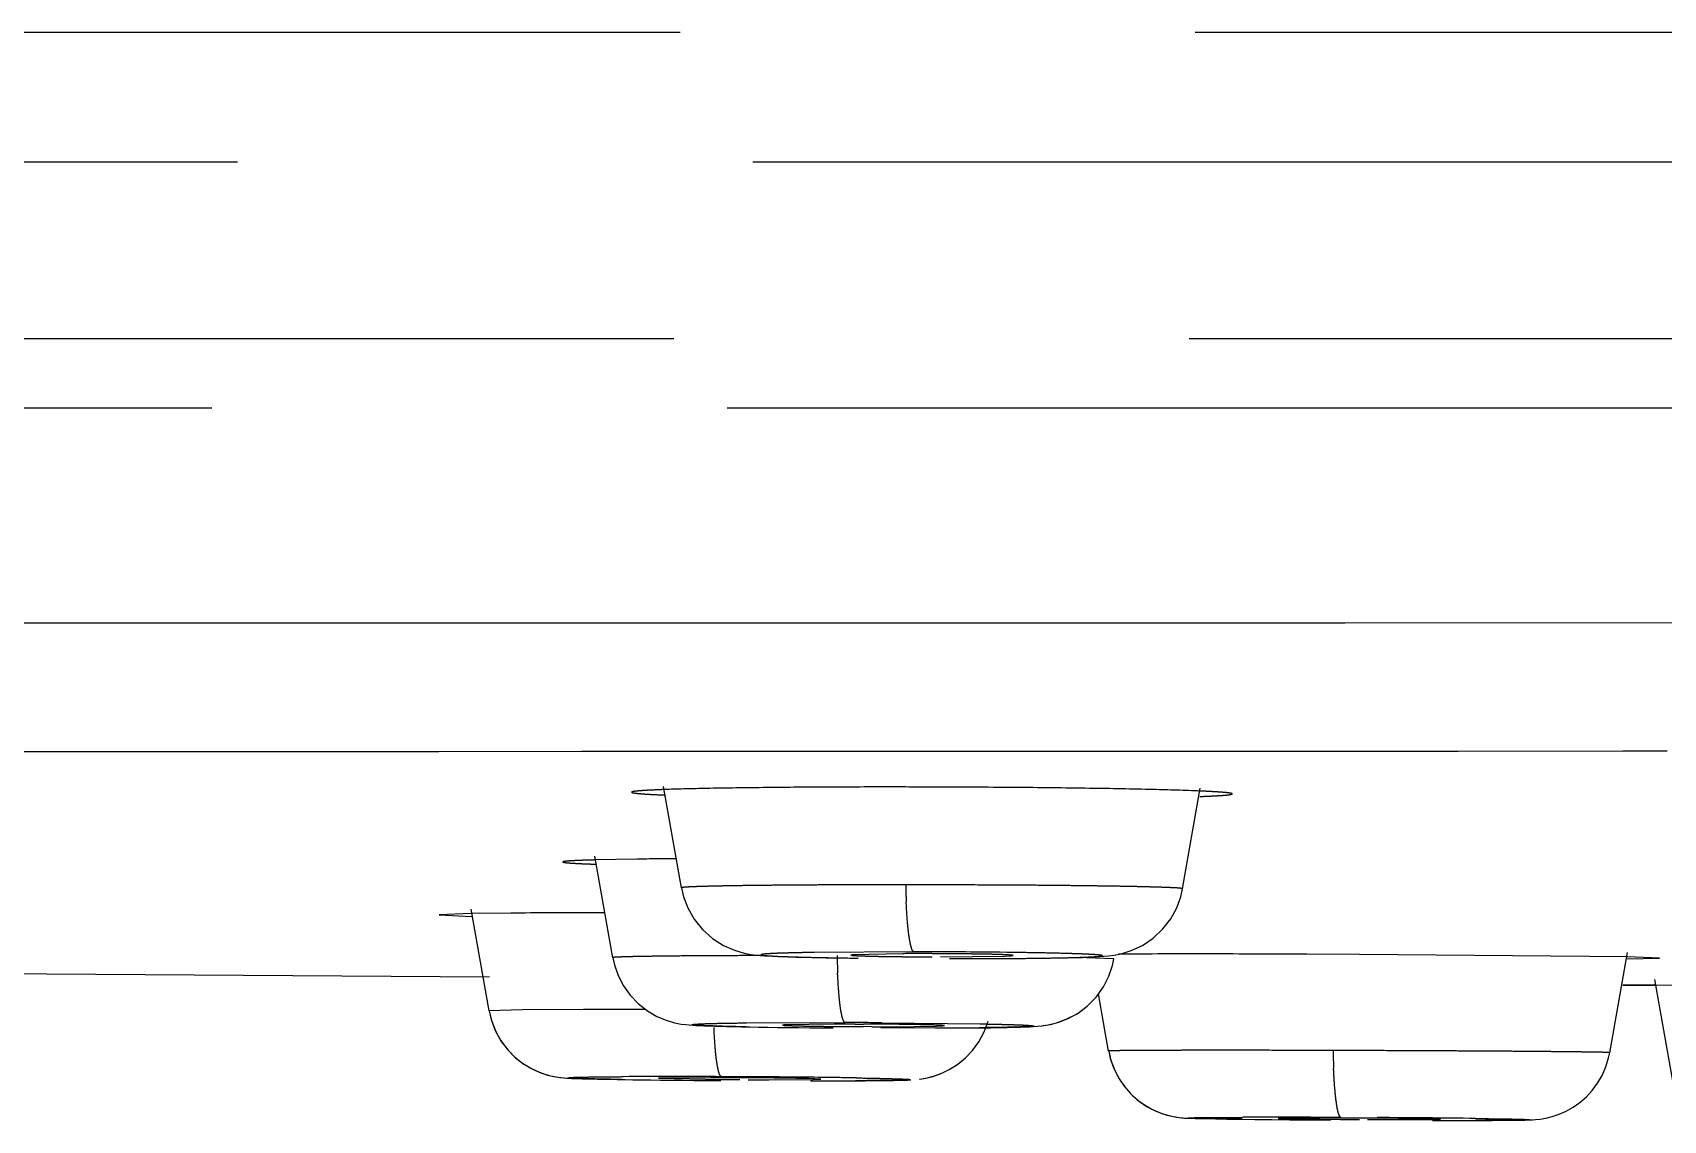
# Model space of a CAD drawing. Header units: millimetres. Extents: x 687 to 1107, y -116 to 478.
# Drawn here: x 939.737 to 941.746, y 329.045 to 330.386 of the extents above; entities that cross this region are included whole.
import ezdxf

# ---------------------------------------------------------------- set-up
doc = ezdxf.new("R2010")
doc.units = ezdxf.units.MM
doc.header["$LTSCALE"] = 0.1
doc.linetypes.add('HIDDENX2', pattern=[19.05, 12.7, -6.35])
doc.layers.add('HIDDEN', color=8, linetype='HIDDENX2')

msp = doc.modelspace()

# ---------------------------------------------------------------- linework, layer by layer
at = {"layer": 'HIDDEN'}
for p, q in [((942.4395, 330.3862), (928.431, 330.3861)), ((942.4319, 330.0085), (931.1512, 330.0085)), ((925.3524, 329.9236), (963.9821, 329.9236)), ((944.2559, 329.659), (941.3538, 329.658)), ((940.3482, 329.6577), (937.4904, 329.6578)), ((940.3889, 329.6577), (940.3482, 329.6577)), ((940.433, 329.6577), (940.3889, 329.6577)), ((940.4736, 329.6577), (940.433, 329.6577)), ((940.7445, 329.6578), (940.4736, 329.6577)), ((940.8445, 329.6578), (940.7445, 329.6578)), ((940.9446, 329.6578), (940.8445, 329.6578)), ((941.1303, 329.6579), (940.9446, 329.6578)), ((941.2151, 329.6579), (941.1303, 329.6579)), ((941.2558, 329.6579), (941.2151, 329.6579)), ((941.3538, 329.658), (941.2558, 329.6579)), ((939.5236, 329.4998), (940.132, 329.4998)), ((940.132, 329.4998), (940.1963, 329.4998)), ((940.1963, 329.4998), (940.2373, 329.4998)), ((940.2373, 329.4998), (940.4129, 329.4999)), ((940.4129, 329.4999), (940.4748, 329.4999)), ((940.4748, 329.4999), (940.5081, 329.4999)), ((940.5081, 329.4999), (940.6081, 329.4999)), ((940.6081, 329.4999), (940.6605, 329.4999)), ((940.6605, 329.4999), (940.703, 329.4999)), ((940.703, 329.4999), (940.7081, 329.4999)), ((940.7081, 329.4999), (940.7605, 329.4999)), ((940.7605, 329.4999), (940.9776, 329.5)), ((940.9776, 329.5), (940.9848, 329.5)), ((940.9848, 329.5), (941.0009, 329.5)), ((941.0009, 329.5), (941.2151, 329.5001)), ((941.2151, 329.5001), (941.2427, 329.5001)), ((941.2427, 329.5001), (941.2717, 329.5001)), ((941.2717, 329.5001), (941.4717, 329.5002)), ((941.4717, 329.5002), (941.4936, 329.5002)), ((941.4936, 329.5002), (941.6963, 329.5003)), ((941.6963, 329.5003), (941.7413, 329.5003)), ((941.7413, 329.5003), (941.7513, 329.5003)), ((940.5362, 329.3316), (940.5142, 329.4564)), ((941.1539, 329.3304), (941.1757, 329.4543)), ((940.4817, 329.3669), (940.4291, 329.3659)), ((940.4516, 329.2454), (940.4295, 329.3704)), ((940.5362, 329.3316), (940.5362, 329.3316)), ((940.8452, 329.3352), (940.8126, 329.3352)), ((940.2768, 329.2998), (940.2376, 329.2981)), ((940.2376, 329.2981), (940.2777, 329.296)), ((940.3259, 329.3004), (940.2768, 329.2998)), ((940.2991, 329.1799), (940.277, 329.3051)), ((940.4412, 329.3008), (940.4226, 329.3008)), ((940.4516, 329.2454), (940.4516, 329.2454)), ((940.6369, 329.2479), (940.6166, 329.2479)), ((940.8227, 329.2527), (940.7, 329.2519)), ((940.7471, 329.249), (940.7452, 329.2486)), ((940.8091, 329.2503), (940.7471, 329.249)), ((940.8556, 329.2464), (940.9352, 329.2473)), ((940.9352, 329.2473), (940.9432, 329.2477)), ((940.9432, 329.2477), (940.9452, 329.2481)), ((941.0692, 329.2438), (941.0239, 329.2456)), ((941.3718, 329.2494), (941.3069, 329.2497)), ((941.7023, 329.2463), (941.3718, 329.2494)), ((941.6804, 329.1282), (941.7022, 329.2518)), ((941.7019, 329.2438), (941.7416, 329.2449)), ((941.7416, 329.2449), (941.7023, 329.2463)), ((939.3377, 329.2284), (940.2995, 329.2216)), ((941.7581, 329.0936), (941.736, 329.2187)), ((941.0627, 329.1303), (941.0503, 329.201)), ((941.6966, 329.2117), (941.7362, 329.2115)), ((941.7025, 329.2117), (941.6967, 329.2117)), ((941.7362, 329.2115), (941.7025, 329.2117)), ((941.9189, 329.2107), (941.7362, 329.2115)), ((940.3399, 329.1809), (940.2992, 329.1799)), ((940.4155, 329.1814), (940.3399, 329.1809)), ((940.6169, 329.165), (940.7381, 329.1654)), ((940.6626, 329.1626), (940.6606, 329.1623)), ((940.7246, 329.1636), (940.6626, 329.1626)), ((940.7503, 329.1635), (940.7605, 329.1635)), ((940.7708, 329.1603), (940.7605, 329.1604)), ((940.9034, 329.159), (940.782, 329.1586)), ((940.7831, 329.1652), (940.9044, 329.1638)), ((940.7964, 329.1603), (940.8505, 329.1609)), ((940.8505, 329.1609), (940.8585, 329.1612)), ((940.8585, 329.1612), (940.8605, 329.1616)), ((941.0628, 329.1303), (941.0648, 329.1212)), ((941.3718, 329.1309), (941.3394, 329.131)), ((940.3946, 329.097), (940.398, 329.0968)), ((940.5102, 329.0969), (940.5081, 329.0967)), ((940.5081, 329.0967), (940.5848, 329.0952)), ((940.5724, 329.0974), (940.5102, 329.0969)), ((940.6081, 329.0973), (940.598, 329.0973)), ((940.7081, 329.0956), (940.6932, 329.0963)), ((940.6981, 329.0952), (940.7061, 329.0954)), ((940.7061, 329.0954), (940.7081, 329.0956)), ((940.6439, 329.0949), (940.6981, 329.0952)), ((940.7982, 329.0941), (940.8045, 329.0942)), ((941.1826, 329.0469), (941.1943, 329.0466)), ((941.1943, 329.0466), (941.2084, 329.0464)), ((941.2084, 329.0464), (941.2246, 329.0462)), ((941.2246, 329.0462), (941.2431, 329.046)), ((941.2431, 329.046), (941.2637, 329.0458)), ((941.2637, 329.0458), (941.2862, 329.0456)), ((941.2738, 329.0473), (941.2718, 329.0471)), ((941.2718, 329.0471), (941.3485, 329.046)), ((941.336, 329.0475), (941.2738, 329.0473)), ((941.2862, 329.0456), (941.3105, 329.0454)), ((941.3105, 329.0454), (941.3363, 329.0452)), ((941.3485, 329.046), (941.3718, 329.0459)), ((941.3492, 329.0484), (941.3935, 329.0481)), ((941.3718, 329.0474), (941.3617, 329.0475)), ((941.3932, 329.0473), (941.3718, 329.0474)), ((941.4717, 329.0462), (941.3932, 329.0473)), ((941.4075, 329.0458), (941.4617, 329.0459)), ((941.4617, 329.0459), (941.4697, 329.046)), ((941.4697, 329.046), (941.4717, 329.0462)), ((941.4974, 329.0447), (941.5179, 329.0448)), ((941.5179, 329.0448), (941.5356, 329.0448)), ((941.5356, 329.0448), (941.5505, 329.0449)), ((941.5505, 329.0449), (941.5625, 329.045))]:
    msp.add_line(p, q, dxfattribs=at)
for points in [[(940.5363, 329.3316), (940.5389, 329.3206), (940.5441, 329.3068), (940.5518, 329.2931), (940.562, 329.2803), (940.5745, 329.2691), (940.588, 329.2605), (940.6017, 329.2545), (940.6136, 329.251), (940.6219, 329.2495), (940.6283, 329.2487), (940.6337, 329.2482), (940.6389, 329.2478), (940.6448, 329.2475), (940.6515, 329.2472), (940.6593, 329.2469), (940.6681, 329.2465), (940.678, 329.2462), (940.689, 329.246), (940.701, 329.2457), (940.7143, 329.2454), (940.7288, 329.2452), (940.7446, 329.245), (940.753, 329.2448)], [(941.1043, 329.2606), (941.1176, 329.2695), (941.1296, 329.2808), (941.1393, 329.2935), (941.1467, 329.307), (941.1516, 329.3206), (941.1538, 329.3305)], [(941.0108, 329.2453), (941.0211, 329.2455), (941.0303, 329.2458), (941.0384, 329.2461), (941.0454, 329.2464), (941.0516, 329.2467), (941.057, 329.2471), (941.0626, 329.2476), (941.0695, 329.2485), (941.0783, 329.2503), (941.0906, 329.2541), (941.1043, 329.2606)], [(940.4516, 329.2454), (940.4536, 329.2367), (940.4581, 329.2236), (940.4647, 329.2108), (940.4731, 329.199), (940.4832, 329.1885), (940.4943, 329.1798), (940.5061, 329.1729), (940.5174, 329.1682), (940.5275, 329.1652), (940.5359, 329.1636), (940.5415, 329.1629), (940.5459, 329.1625), (940.55, 329.1622), (940.5541, 329.1619), (940.5588, 329.1617), (940.564, 329.1615), (940.5699, 329.1612), (940.5765, 329.161), (940.5839, 329.1608), (940.592, 329.1606)], [(940.9251, 329.2443), (940.942, 329.2444), (940.9579, 329.2445), (940.9728, 329.2447), (940.9866, 329.2449), (940.9993, 329.2451), (941.0108, 329.2453)], [(941.0362, 329.1856), (941.0473, 329.1968), (941.0563, 329.2095), (941.0631, 329.2228), (941.0675, 329.2359), (941.0692, 329.2438)], [(940.2991, 329.1799), (940.3021, 329.1678), (940.3073, 329.1544), (940.3142, 329.1421), (940.3225, 329.1313), (940.3318, 329.1219), (940.3419, 329.1142), (940.3526, 329.1079), (940.3631, 329.1033), (940.3731, 329.1002), (940.3816, 329.0985), (940.3874, 329.0976), (940.3919, 329.0972)], [(940.2992, 329.1799), (940.3017, 329.169), (940.3067, 329.1557), (940.3133, 329.1435), (940.3213, 329.1326), (940.3304, 329.1232), (940.3402, 329.1154), (940.3507, 329.109), (940.3611, 329.1041), (940.3712, 329.1007), (940.3799, 329.0987), (940.3863, 329.0978), (940.3911, 329.0973), (940.3955, 329.0969)], [(940.9533, 329.1598), (940.9598, 329.16), (940.9653, 329.1603), (940.9703, 329.1605), (940.9749, 329.1608), (940.9803, 329.1614), (940.9883, 329.1625), (940.9983, 329.1649), (941.0106, 329.1694), (941.0238, 329.1763), (941.0362, 329.1856)], [(940.9822, 329.1616), (940.9909, 329.163), (941.0014, 329.1659), (941.013, 329.1705), (941.025, 329.1771), (941.0364, 329.1857)], [(940.592, 329.1606), (940.6008, 329.1604), (940.6103, 329.1602), (940.6204, 329.16), (940.6312, 329.1598), (940.6426, 329.1597), (940.6547, 329.1595), (940.6674, 329.1593), (940.6806, 329.1592), (940.6943, 329.1591), (940.7085, 329.1589), (940.7232, 329.1588)], [(940.8461, 329.099), (940.8563, 329.1026), (940.8664, 329.1074), (940.8764, 329.1137), (940.886, 329.1214), (940.8949, 329.1308), (940.9028, 329.1416), (940.9093, 329.1538), (940.9142, 329.167)], [(940.8498, 329.1586), (940.8653, 329.1587), (940.8799, 329.1587), (940.8935, 329.1588), (940.906, 329.159), (940.9176, 329.1591), (940.9281, 329.1593)], [(940.9281, 329.1593), (940.9375, 329.1594), (940.9459, 329.1596), (940.9533, 329.1598)], [(940.8467, 329.0991), (940.8571, 329.1029), (940.8671, 329.1078), (940.877, 329.1141), (940.8864, 329.1219), (940.8952, 329.1312), (940.8966, 329.1332)], [(941.0628, 329.1303), (941.0655, 329.119), (941.0703, 329.1062), (941.0765, 329.0946), (941.0839, 329.0843), (941.0921, 329.0755), (941.1009, 329.0679), (941.1103, 329.0616), (941.1199, 329.0566), (941.1296, 329.0528), (941.1386, 329.0503), (941.1464, 329.0487), (941.1527, 329.048), (941.1567, 329.0477), (941.1597, 329.0475), (941.1627, 329.0474), (941.1657, 329.0473), (941.1692, 329.0472), (941.1731, 329.0471), (941.1826, 329.0469)], [(941.0648, 329.1212), (941.0692, 329.1087), (941.075, 329.0972), (941.0819, 329.0869), (941.0896, 329.0779), (941.0979, 329.0703), (941.1068, 329.0638), (941.116, 329.0585), (941.1254, 329.0543), (941.1344, 329.0513), (941.1428, 329.0494), (941.1496, 329.0483), (941.1539, 329.0479), (941.1546, 329.0478)], [(941.5625, 329.045), (941.5675, 329.0451), (941.5718, 329.0452), (941.5757, 329.0452), (941.579, 329.0453), (941.5821, 329.0454), (941.585, 329.0455), (941.5887, 329.0458), (941.5944, 329.0464), (941.6015, 329.0475), (941.6095, 329.0495), (941.6182, 329.0524), (941.6268, 329.0562), (941.6353, 329.061), (941.6436, 329.0669), (941.6515, 329.0738), (941.6588, 329.0817), (941.6654, 329.0906), (941.671, 329.1002), (941.6756, 329.1107), (941.679, 329.1217), (941.6804, 329.1283)], [(940.3976, 329.0968), (940.401, 329.0966), (940.4048, 329.0965), (940.4091, 329.0963), (940.414, 329.0962), (940.4196, 329.096), (940.4258, 329.0959), (940.4327, 329.0957), (940.4403, 329.0955)], [(940.4403, 329.0955), (940.4484, 329.0954), (940.4571, 329.0952), (940.4664, 329.0951), (940.4763, 329.0949), (940.487, 329.0948), (940.4984, 329.0946), (940.5106, 329.0945), (940.5236, 329.0944), (940.5373, 329.0942), (940.5516, 329.0941), (940.5665, 329.094), (940.5848, 329.0939)], [(940.8295, 329.0956), (940.8369, 329.0967), (940.8461, 329.099)], [(940.83, 329.0956), (940.8374, 329.0968), (940.8467, 329.0991)], [(940.6952, 329.0935), (940.7106, 329.0935), (940.7251, 329.0935), (940.7386, 329.0936), (940.7512, 329.0936), (940.7627, 329.0937), (940.7731, 329.0938)], [(940.7731, 329.0938), (940.7825, 329.0939), (940.7908, 329.094), (940.7982, 329.0941)], [(940.8045, 329.0942), (940.81, 329.0944), (940.8148, 329.0945), (940.819, 329.0947)], [(941.4617, 329.0448), (941.4742, 329.0447), (941.4974, 329.0447)]]:
    msp.add_lwpolyline(points, dxfattribs=at)
for centre, radius, start, end in [((940.7828, 306.5924), 22.8635, 89.84365, 89.98789), ((940.4758, 327.6542), 1.7123, 91.5607, 91.9699), ((940.61, 319.9357), 9.4321, 90.48808, 90.7792), ((941.6508, 329.3499), 0.8383, 181.0044, 182.4759), ((940.4416, 313.5294), 15.7714, 90.06887, 90.42047), ((940.8556, 336.9628), 7.7186, 268.9467, 269.24519), ((941.5874, 329.2618), 0.8594, 180.9201, 182.3593), ((940.8315, 324.6373), 4.6131, 89.9605, 90.2783), ((940.8585, 334.0777), 4.8313, 269.532, 269.8418), ((940.8165, 319.1754), 10.0773, 89.32257, 89.96468), ((940.8313, 324.2691), 4.9813, 89.8411, 89.9613), ((940.8317, 324.3862), 4.8641, 89.5811, 89.8409), ((941.1681, 306.5899), 22.6601, 89.95469, 90.2358), ((941.154, 289.4361), 39.8139, 89.78004, 89.95393), ((940.4804, 302.1291), 27.0524, 89.97602, 90.13757), ((940.7365, 323.2913), 5.8723, 89.8661, 90.11604), ((940.7849, 335.3318), 6.1715, 269.55309, 269.77381), ((940.7073, 315.8205), 13.3449, 89.67441, 89.86799), ((940.7361, 322.9743), 6.1893, 89.57226, 89.77355), ((940.7846, 335.0327), 5.8724, 269.8661, 270.11604), ((942.1751, 329.1424), 0.8358, 180.784, 182.3063), ((940.5245, 316.7333), 12.3655, 89.71718, 90.27916), ((940.5652, 321.0351), 8.0623, 89.7667, 89.94893), ((940.5117, 310.7976), 18.3012, 89.6301, 89.76886), ((940.5641, 320.6707), 8.4267, 89.52307, 89.70085), ((940.509, 311.0565), 18.0424, 89.34284, 89.6161), ((940.5952, 323.9178), 5.1795, 89.0908, 89.5679), ((940.6471, 327.1276), 1.9692, 88.6569, 89.1173), ((940.6061, 319.9073), 9.191, 89.09428, 89.31541), ((940.6524, 337.5655), 8.4706, 269.54284, 269.70048), ((940.6511, 337.1572), 8.0624, 269.76671, 269.94894), ((940.7041, 337.7328), 8.6393, 270.07428, 270.31007), ((941.2604, 310.2368), 18.8118, 89.72935, 90.09878), ((941.3107, 316.7776), 12.2699, 89.76188, 89.88164), ((941.4328, 341.3157), 12.27, 269.76189, 269.88164), ((941.2606, 305.908), 23.1406, 89.37002, 89.67094)]:
    msp.add_arc(centre, radius, start, end, dxfattribs=at)
for points, knots in [([(925.3842, 330.2267), (925.4336, 330.2245), (925.5106, 330.2219), (925.6189, 330.2215), (925.7143, 330.223), (925.8252, 330.2252), (925.9566, 330.2271), (926.1143, 330.2282), (926.3048, 330.2285), (926.5353, 330.2281), (926.8127, 330.2275), (927.1428, 330.2271), (927.6983, 330.2268), (928.5349, 330.2265), (929.462, 330.2264), (930.3046, 330.2266), (931.0003, 330.227), (931.7298, 330.2275), (932.4865, 330.2278), (933.2646, 330.2278), (934.0595, 330.2275), (934.8676, 330.227), (935.6861, 330.2265), (936.5129, 330.2263), (937.346, 330.2266), (938.1842, 330.2269), (939.309, 330.227), (940.7214, 330.2269), (941.8529, 330.2267), (942.4199, 330.2266)], [0, 0, 0, 0, 0.008693, 0.013563, 0.019077, 0.025498, 0.033098, 0.042221, 0.053265, 0.066647, 0.082803, 0.102116, 0.124783, 0.180626, 0.249442, 0.288037, 0.329006, 0.371968, 0.416503, 0.462256, 0.508988, 0.556479, 0.60457, 0.653132, 0.702062, 0.751286, 0.800738, 0.900141, 1, 1, 1, 1]), ([(940.5149, 329.4527), (940.5118, 329.4526), (940.506, 329.4523), (940.4979, 329.452), (940.491, 329.4516), (940.4854, 329.4512), (940.4809, 329.4508), (940.4778, 329.4504), (940.4759, 329.45), (940.4751, 329.4498), (940.4748, 329.4495), (940.4748, 329.4495)], [0, 0, 0, 0, 0.229843, 0.430709, 0.602001, 0.743131, 0.853528, 0.932714, 0.980757, 0.993502, 1, 1, 1, 1]), ([(940.4748, 329.4495), (940.4748, 329.4494), (940.4751, 329.4492), (940.4756, 329.449), (940.4764, 329.4488), (940.4781, 329.4485), (940.481, 329.4481), (940.4854, 329.4477), (940.4911, 329.4472), (940.498, 329.4468), (940.506, 329.4464), (940.5118, 329.4462), (940.5149, 329.446)], [0, 0, 0, 0, 0.006802, 0.019962, 0.040513, 0.068686, 0.148175, 0.258636, 0.39966, 0.570645, 0.770969, 1, 1, 1, 1]), ([(940.7876, 329.4559), (940.7595, 329.4559), (940.7061, 329.4558), (940.6313, 329.4551), (940.5685, 329.4542), (940.531, 329.4533), (940.5149, 329.4527)], [0, 0, 0, 0, 0.308568, 0.58768, 0.822514, 1, 1, 1, 1]), ([(941.1757, 329.4509), (941.1564, 329.4517), (941.1109, 329.453), (941.0344, 329.4544), (940.9435, 329.4554), (940.8788, 329.4557), (940.8452, 329.4558)], [0, 0, 0, 0, 0.175201, 0.412751, 0.695023, 1, 1, 1, 1]), ([(941.175, 329.4442), (941.1781, 329.4443), (941.1838, 329.4445), (941.1918, 329.4449), (941.1987, 329.4453), (941.2043, 329.4456), (941.2088, 329.446), (941.2117, 329.4464), (941.2134, 329.4467), (941.2143, 329.4469), (941.2148, 329.4471), (941.2151, 329.4473), (941.2151, 329.4474)], [0, 0, 0, 0, 0.227057, 0.425988, 0.596124, 0.736805, 0.847448, 0.927875, 0.956788, 0.978232, 0.992385, 1, 1, 1, 1]), ([(941.2151, 329.4474), (941.2152, 329.4476), (941.214, 329.4481), (941.2125, 329.4483), (941.2092, 329.4488), (941.205, 329.4492), (941.1993, 329.4496), (941.1925, 329.45), (941.1845, 329.4505), (941.1788, 329.4507), (941.1757, 329.4509)], [0, 0, 0, 0, 0.016925, 0.063439, 0.14179, 0.251891, 0.393286, 0.565461, 0.76788, 1, 1, 1, 1]), ([(940.4169, 329.3655), (940.4148, 329.3655), (940.4109, 329.3653), (940.4055, 329.3651), (940.4009, 329.3648), (940.3971, 329.3646), (940.3941, 329.3643), (940.3921, 329.3641), (940.3908, 329.3638), (940.3903, 329.3637), (940.3901, 329.3635), (940.3901, 329.3635)], [0, 0, 0, 0, 0.231991, 0.434132, 0.605861, 0.746629, 0.856124, 0.93436, 0.981548, 0.993873, 1, 1, 1, 1]), ([(940.3901, 329.3635), (940.3902, 329.3634), (940.3904, 329.3632), (940.3909, 329.3631), (940.3917, 329.3629), (940.3929, 329.3628), (940.3943, 329.3626), (940.3969, 329.3623), (940.4009, 329.362), (940.4066, 329.3617), (940.4135, 329.3613), (940.4216, 329.361), (940.4275, 329.3608), (940.4305, 329.3607)], [0, 0, 0, 0, 0.006103, 0.019059, 0.039582, 0.067821, 0.103838, 0.147643, 0.2584, 0.399577, 0.570616, 0.770949, 1, 1, 1, 1]), ([(940.8126, 329.3352), (940.7942, 329.3353), (940.7582, 329.3352), (940.7139, 329.3351), (940.6804, 329.3349), (940.6573, 329.3347), (940.6357, 329.3345), (940.6159, 329.3343), (940.598, 329.334), (940.5822, 329.3337), (940.5686, 329.3334), (940.5587, 329.3331), (940.552, 329.3329), (940.5479, 329.3327), (940.5444, 329.3325), (940.5415, 329.3324), (940.5393, 329.3322), (940.5377, 329.332), (940.5367, 329.3318), (940.5363, 329.3317), (940.5362, 329.3316), (940.5362, 329.3316)], [0, 0, 0, 0, 0.200267, 0.390675, 0.479758, 0.563724, 0.641937, 0.713761, 0.778572, 0.835865, 0.885202, 0.926143, 0.943329, 0.958263, 0.970929, 0.981312, 0.989402, 0.995189, 0.998675, 0.999575, 1, 1, 1, 1]), ([(941.1539, 329.3304), (941.1539, 329.3305), (941.1537, 329.3306), (941.1535, 329.3307), (941.153, 329.3308), (941.152, 329.3309), (941.1503, 329.3311), (941.1477, 329.3313), (941.1444, 329.3315), (941.1403, 329.3317), (941.1356, 329.3319), (941.1279, 329.3322), (941.1165, 329.3325), (941.101, 329.3329), (941.083, 329.3333), (941.0627, 329.3336), (941.0404, 329.3339), (941.0161, 329.3342), (940.9902, 329.3345), (940.9531, 329.3348), (940.9046, 329.335), (940.8652, 329.3352), (940.8452, 329.3352)], [0, 0, 0, 0, 0.000449, 0.001413, 0.002962, 0.005105, 0.011176, 0.019614, 0.030395, 0.043494, 0.058884, 0.076537, 0.118511, 0.168999, 0.227438, 0.293264, 0.3659, 0.444652, 0.528767, 0.617489, 0.805359, 1, 1, 1, 1]), ([(940.8227, 329.2526), (940.8221, 329.2528), (940.8213, 329.2537), (940.8205, 329.2552), (940.8195, 329.258), (940.8183, 329.2627), (940.817, 329.2699), (940.8158, 329.2789), (940.8144, 329.2937), (940.8137, 329.3055), (940.8133, 329.3137)], [0, 0, 0, 0, 0.02935, 0.053127, 0.084161, 0.169872, 0.287044, 0.433433, 0.605414, 1, 1, 1, 1]), ([(940.6166, 329.2479), (940.6047, 329.2479), (940.5819, 329.2478), (940.5497, 329.2476), (940.5252, 329.2474), (940.5077, 329.2472), (940.4963, 329.247), (940.4861, 329.2468), (940.4771, 329.2467), (940.4695, 329.2465), (940.4632, 329.2463), (940.4589, 329.2461), (940.4561, 329.246), (940.4545, 329.2459), (940.4533, 329.2458), (940.4523, 329.2456), (940.4519, 329.2456), (940.4516, 329.2455), (940.4516, 329.2454)], [0, 0, 0, 0, 0.21659, 0.412894, 0.585441, 0.66178, 0.731066, 0.793001, 0.847284, 0.893616, 0.931719, 0.961461, 0.973173, 0.982768, 0.990239, 0.995581, 0.998801, 1, 1, 1, 1]), ([(940.7, 329.2519), (940.6949, 329.2518), (940.6852, 329.2516), (940.6716, 329.2513), (940.6616, 329.251), (940.6545, 329.2508), (940.6501, 329.2506), (940.6462, 329.2504), (940.6428, 329.2502), (940.64, 329.25), (940.6378, 329.2498), (940.6362, 329.2495), (940.6352, 329.2494), (940.6347, 329.2492), (940.6345, 329.2491), (940.6345, 329.2489), (940.6347, 329.2488), (940.635, 329.2487), (940.6354, 329.2486), (940.636, 329.2485), (940.6371, 329.2483), (940.6388, 329.2481), (940.6413, 329.2479), (940.6444, 329.2477), (940.6481, 329.2475), (940.6523, 329.2472), (940.6591, 329.2469), (940.6689, 329.2466), (940.6878, 329.246), (940.703, 329.2457), (940.7137, 329.2455)], [0, 0, 0, 0, 0.106447, 0.200191, 0.280078, 0.314605, 0.345427, 0.372477, 0.395687, 0.41499, 0.430322, 0.441632, 0.448938, 0.451125, 0.452412, 0.453185, 0.454452, 0.456614, 0.459747, 0.463873, 0.469001, 0.48228, 0.499605, 0.520979, 0.546357, 0.575657, 0.608798, 0.686272, 0.778115, 1, 1, 1, 1]), ([(940.7452, 329.2486), (940.7452, 329.2486), (940.7453, 329.2485), (940.7455, 329.2485), (940.746, 329.2484), (940.7469, 329.2483), (940.7484, 329.2481), (940.7507, 329.248), (940.7536, 329.2478), (940.7572, 329.2477), (940.7613, 329.2475), (940.7678, 329.2473), (940.7773, 329.2471), (940.7899, 329.2468), (940.804, 329.2467), (940.8139, 329.2466), (940.819, 329.2465)], [0, 0, 0, 0, 0.00161, 0.005242, 0.01108, 0.019133, 0.041809, 0.073081, 0.11273, 0.160529, 0.21625, 0.279583, 0.42717, 0.599348, 0.792088, 1, 1, 1, 1]), ([(940.8668, 329.2442), (940.8779, 329.2442), (940.8997, 329.2442), (940.9314, 329.2443), (940.9609, 329.2446), (940.9874, 329.2449), (941.01, 329.2453), (941.0263, 329.2458), (941.0369, 329.2462), (941.0431, 329.2465), (941.048, 329.2468), (941.0515, 329.2471), (941.0537, 329.2473), (941.0547, 329.2476), (941.0551, 329.2477), (941.0551, 329.2479), (941.055, 329.248), (941.0548, 329.2481), (941.0544, 329.2482), (941.0537, 329.2483), (941.0526, 329.2485), (941.0512, 329.2487), (941.0494, 329.2488), (941.0473, 329.249), (941.0438, 329.2493), (941.0386, 329.2495), (941.0314, 329.2499), (941.023, 329.2502), (941.0094, 329.2506), (940.9897, 329.2511), (940.9637, 329.2516), (940.9453, 329.2518), (940.9357, 329.252)], [0, 0, 0, 0, 0.10792, 0.212005, 0.308807, 0.395354, 0.469545, 0.529412, 0.553519, 0.573584, 0.589495, 0.601141, 0.608439, 0.61047, 0.611486, 0.611762, 0.612143, 0.612748, 0.613607, 0.616121, 0.61972, 0.624411, 0.630198, 0.637084, 0.645067, 0.664269, 0.687674, 0.715148, 0.746555, 0.820433, 0.906252, 1, 1, 1, 1]), ([(940.9452, 329.2481), (940.9452, 329.2481), (940.945, 329.2482), (940.9447, 329.2483), (940.9443, 329.2484), (940.9433, 329.2485), (940.9417, 329.2486), (940.9393, 329.2488), (940.9362, 329.249), (940.9324, 329.2491), (940.928, 329.2493), (940.9211, 329.2495), (940.9111, 329.2497), (940.8978, 329.2499), (940.8829, 329.2501), (940.8726, 329.2502), (940.8672, 329.2503)], [0, 0, 0, 0, 0.001602, 0.005258, 0.011144, 0.019264, 0.042129, 0.073652, 0.113604, 0.161748, 0.217841, 0.281521, 0.429604, 0.601873, 0.794021, 1, 1, 1, 1]), ([(940.7381, 329.1653), (940.7375, 329.1654), (940.7366, 329.1664), (940.7359, 329.1679), (940.7348, 329.1706), (940.7336, 329.1753), (940.7323, 329.1825), (940.7312, 329.1915), (940.7298, 329.2063), (940.7291, 329.2181), (940.7287, 329.2264)], [0, 0, 0, 0, 0.028821, 0.052299, 0.083066, 0.168402, 0.285442, 0.431949, 0.604278, 1, 1, 1, 1]), ([(940.6155, 329.1601), (940.6105, 329.1602), (940.6012, 329.1604), (940.588, 329.1607), (940.5767, 329.1611), (940.5684, 329.1614), (940.5628, 329.1616), (940.5593, 329.1618), (940.5564, 329.1619), (940.554, 329.1621), (940.5523, 329.1623), (940.5513, 329.1624), (940.5507, 329.1625), (940.5502, 329.1626), (940.5499, 329.1626), (940.5497, 329.1627), (940.5496, 329.1628), (940.5498, 329.1629), (940.5502, 329.1631), (940.551, 329.1632), (940.5525, 329.1633), (940.5544, 329.1635), (940.5569, 329.1636), (940.5613, 329.1639), (940.5681, 329.1641), (940.5777, 329.1644), (940.5942, 329.1647), (940.6075, 329.1649), (940.6169, 329.165)], [0, 0, 0, 0, 0.111283, 0.210082, 0.295373, 0.36637, 0.396284, 0.422355, 0.444495, 0.462617, 0.476646, 0.482125, 0.486582, 0.490025, 0.492465, 0.493938, 0.494641, 0.495603, 0.497463, 0.504155, 0.514894, 0.5297, 0.548563, 0.571413, 0.628739, 0.701005, 0.787529, 1, 1, 1, 1]), ([(940.5856, 329.0987), (940.585, 329.0987), (940.5842, 329.0996), (940.5834, 329.1011), (940.5823, 329.1038), (940.5812, 329.1084), (940.5793, 329.119), (940.5776, 329.1362), (940.5767, 329.1509), (940.5764, 329.1592)], [0, 0, 0, 0, 0.028341, 0.051509, 0.081977, 0.166817, 0.283585, 0.602661, 1, 1, 1, 1]), ([(940.6606, 329.1623), (940.6606, 329.1623), (940.6607, 329.1622), (940.6609, 329.1622), (940.6614, 329.1621), (940.6623, 329.162), (940.6639, 329.1619), (940.6663, 329.1618), (940.6693, 329.1617), (940.673, 329.1615), (940.6772, 329.1614), (940.684, 329.1612), (940.6938, 329.161), (940.7068, 329.1608), (940.7214, 329.1606), (940.7315, 329.1606), (940.7368, 329.1605)], [0, 0, 0, 0, 0.001459, 0.005044, 0.010874, 0.018941, 0.041696, 0.073097, 0.112915, 0.160916, 0.216862, 0.280413, 0.428333, 0.600627, 0.793109, 1, 1, 1, 1]), ([(940.8605, 329.1616), (940.8605, 329.1616), (940.8604, 329.1616), (940.8601, 329.1617), (940.8597, 329.1618), (940.8587, 329.1619), (940.8571, 329.162), (940.8546, 329.1621), (940.8515, 329.1622), (940.8477, 329.1624), (940.8433, 329.1625), (940.8364, 329.1627), (940.8263, 329.1629), (940.8129, 329.1631), (940.7981, 329.1633), (940.7877, 329.1634), (940.7823, 329.1634)], [0, 0, 0, 0, 0.001458, 0.005057, 0.010912, 0.019014, 0.041866, 0.073395, 0.113368, 0.161544, 0.217679, 0.281405, 0.429576, 0.601918, 0.794094, 1, 1, 1, 1]), ([(940.9044, 329.1638), (940.9093, 329.1637), (940.9186, 329.1635), (940.9318, 329.1632), (940.9431, 329.1629), (940.9514, 329.1626), (940.9571, 329.1624), (940.9606, 329.1622), (940.9635, 329.162), (940.966, 329.1618), (940.9678, 329.1617), (940.9691, 329.1615), (940.9698, 329.1614), (940.9701, 329.1613), (940.9703, 329.1613), (940.9704, 329.1611), (940.9702, 329.161), (940.9699, 329.1609), (940.969, 329.1608), (940.9676, 329.1606), (940.9657, 329.1605), (940.9632, 329.1603), (940.9588, 329.1601), (940.9521, 329.1599), (940.9425, 329.1596), (940.9261, 329.1593), (940.9128, 329.1591), (940.9034, 329.159)], [0, 0, 0, 0, 0.111479, 0.210498, 0.296036, 0.367299, 0.39735, 0.423562, 0.445843, 0.464105, 0.478275, 0.488349, 0.491861, 0.494368, 0.495904, 0.49664, 0.497551, 0.499347, 0.505904, 0.516509, 0.531183, 0.549915, 0.572634, 0.629704, 0.701717, 0.787994, 1, 1, 1, 1]), ([(941.3394, 329.131), (941.3209, 329.131), (941.2848, 329.1311), (941.2405, 329.1312), (941.2071, 329.1312), (941.1839, 329.1312), (941.1624, 329.1312), (941.1426, 329.1311), (941.1248, 329.1311), (941.1091, 329.131), (941.0955, 329.1309), (941.0857, 329.1309), (941.079, 329.1308), (941.0748, 329.1307), (941.0713, 329.1307), (941.0684, 329.1306), (941.0663, 329.1306), (941.065, 329.1305), (941.0643, 329.1305), (941.0637, 329.1304), (941.0632, 329.1304), (941.063, 329.1304), (941.0628, 329.1304), (941.0628, 329.1303)], [0, 0, 0, 0, 0.201555, 0.391405, 0.480207, 0.564048, 0.642199, 0.713933, 0.778528, 0.835457, 0.884418, 0.925123, 0.942289, 0.957283, 0.970072, 0.980628, 0.988923, 0.992215, 0.994932, 0.99707, 0.998627, 0.999602, 1, 1, 1, 1]), ([(941.6804, 329.1282), (941.6804, 329.1283), (941.6802, 329.1283), (941.68, 329.1283), (941.6795, 329.1284), (941.6788, 329.1284), (941.678, 329.1284), (941.6765, 329.1285), (941.6741, 329.1286), (941.6708, 329.1287), (941.6668, 329.1288), (941.662, 329.1288), (941.6565, 329.1289), (941.6504, 329.129), (941.6409, 329.1292), (941.6274, 329.1293), (941.6094, 329.1295), (941.5891, 329.1297), (941.5668, 329.1299), (941.5426, 329.13), (941.5167, 329.1302), (941.4796, 329.1304), (941.4311, 329.1306), (941.3918, 329.1308), (941.3718, 329.1309)], [0, 0, 0, 0, 0.000358, 0.001306, 0.002857, 0.00501, 0.007763, 0.011112, 0.019585, 0.030403, 0.043537, 0.058961, 0.076646, 0.096565, 0.118677, 0.169205, 0.227671, 0.293511, 0.366147, 0.444887, 0.528979, 0.617669, 0.805455, 1, 1, 1, 1]), ([(940.4632, 329.0952), (940.4538, 329.0953), (940.4407, 329.0956), (940.4243, 329.0959), (940.4148, 329.0962), (940.4082, 329.0964), (940.4039, 329.0966), (940.4015, 329.0967), (940.3996, 329.0969), (940.3984, 329.097), (940.3977, 329.0971), (940.3973, 329.0971), (940.3971, 329.0972), (940.397, 329.0973), (940.3972, 329.0974), (940.3975, 329.0974), (940.3984, 329.0975), (940.3998, 329.0976), (940.4018, 329.0978), (940.4043, 329.0979), (940.4087, 329.098), (940.4154, 329.0982), (940.425, 329.0983), (940.4415, 329.0985), (940.4548, 329.0986), (940.4643, 329.0987)], [0, 0, 0, 0, 0.210553, 0.296085, 0.36732, 0.423534, 0.445782, 0.464005, 0.478128, 0.488142, 0.491614, 0.494071, 0.495531, 0.496115, 0.496929, 0.498687, 0.505222, 0.51583, 0.53052, 0.549277, 0.57203, 0.629185, 0.701306, 0.787709, 1, 1, 1, 1]), ([(940.7514, 329.0972), (940.7608, 329.097), (940.774, 329.0968), (940.7903, 329.0964), (940.7998, 329.0961), (940.8065, 329.0959), (940.8108, 329.0957), (940.8133, 329.0956), (940.8152, 329.0955), (940.8164, 329.0954), (940.8171, 329.0953), (940.8175, 329.0952), (940.8177, 329.0952), (940.8178, 329.0951), (940.8176, 329.095), (940.8173, 329.0949), (940.8164, 329.0948), (940.8151, 329.0947), (940.8131, 329.0946), (940.8106, 329.0945), (940.8063, 329.0943), (940.7995, 329.0942), (940.79, 329.094), (940.7735, 329.0938), (940.7603, 329.0937), (940.7509, 329.0937)], [0, 0, 0, 0, 0.210972, 0.296753, 0.368257, 0.424751, 0.447142, 0.465508, 0.479773, 0.489929, 0.493471, 0.495998, 0.497524, 0.498154, 0.498912, 0.500603, 0.507, 0.517471, 0.532026, 0.55065, 0.57327, 0.630165, 0.702029, 0.788181, 1, 1, 1, 1]), ([(941.3492, 329.0483), (941.3487, 329.0484), (941.3478, 329.0493), (941.3471, 329.0507), (941.346, 329.0534), (941.3448, 329.058), (941.343, 329.0686), (941.3412, 329.0857), (941.3404, 329.1005), (941.34, 329.1088)], [0, 0, 0, 0, 0.027936, 0.050842, 0.081069, 0.165558, 0.282191, 0.601655, 1, 1, 1, 1]), ([(941.2269, 329.0462), (941.2175, 329.0463), (941.2043, 329.0465), (941.188, 329.0468), (941.1785, 329.047), (941.1719, 329.0471), (941.1676, 329.0473), (941.1651, 329.0474), (941.1633, 329.0474), (941.162, 329.0475), (941.1613, 329.0476), (941.161, 329.0476), (941.1608, 329.0476), (941.1607, 329.0477), (941.1609, 329.0478), (941.1611, 329.0478), (941.1615, 329.0478), (941.1622, 329.0479), (941.1635, 329.048), (941.1655, 329.048), (941.168, 329.0481), (941.1723, 329.0482), (941.1791, 329.0483), (941.1887, 329.0484), (941.2052, 329.0485), (941.2185, 329.0485), (941.2279, 329.0485)], [0, 0, 0, 0, 0.210672, 0.296251, 0.367523, 0.42376, 0.446015, 0.46424, 0.478358, 0.488358, 0.491817, 0.494252, 0.495672, 0.496143, 0.496877, 0.498599, 0.501338, 0.505098, 0.515685, 0.530363, 0.549115, 0.571867, 0.629032, 0.701176, 0.787613, 1, 1, 1, 1]), ([(941.5151, 329.0471), (941.5244, 329.047), (941.5376, 329.0468), (941.554, 329.0466), (941.5635, 329.0464), (941.5702, 329.0462), (941.5745, 329.0461), (941.577, 329.046), (941.5789, 329.0459), (941.5801, 329.0458), (941.5808, 329.0458), (941.5811, 329.0457), (941.5816, 329.0456), (941.5808, 329.0455), (941.5802, 329.0455), (941.5787, 329.0454), (941.5768, 329.0453), (941.5743, 329.0453), (941.57, 329.0452), (941.5632, 329.0451), (941.5537, 329.045), (941.5372, 329.0449), (941.524, 329.0448), (941.5146, 329.0448)], [0, 0, 0, 0, 0.211102, 0.296933, 0.368476, 0.424997, 0.447395, 0.465764, 0.480025, 0.490167, 0.493696, 0.496202, 0.498185, 0.500491, 0.50685, 0.517301, 0.531845, 0.550464, 0.573085, 0.629993, 0.701884, 0.788074, 1, 1, 1, 1])]:
    msp.add_open_spline(points, degree=3, knots=knots, dxfattribs=at)

doc.saveas('drawing.dxf')
